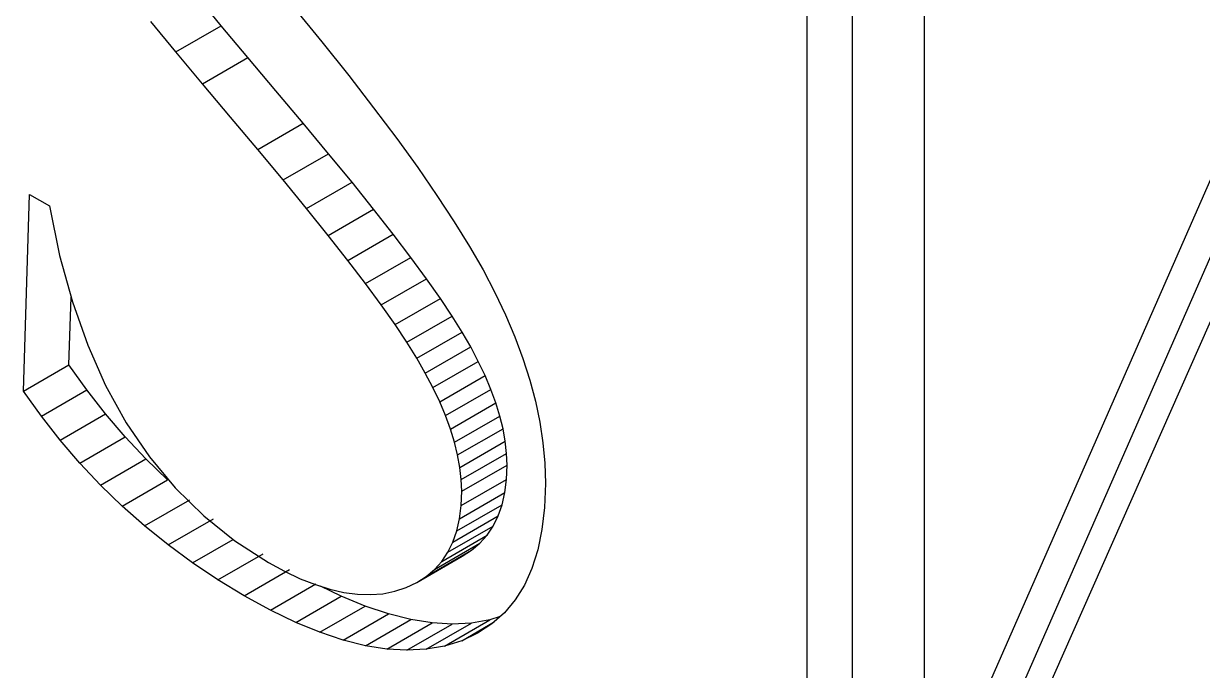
# Model space of a CAD drawing. Header units: millimetres. Extents: x -105 to 105, y -148 to 148.
# Drawn here: x 51.435 to 53.272, y -46.487 to -45.479 of the extents above; entities that cross this region are included whole.
import ezdxf

# ---------------------------------------------------------------- set-up
doc = ezdxf.new("R2010")
doc.units = ezdxf.units.MM
doc.layers.get('0').update_dxf_attribs({"lineweight": 18})

msp = doc.modelspace()

# ---------------------------------------------------------------- linework, layer by layer
at = {"color": 7, "lineweight": 30, "ltscale": 0.031066}
msp.add_line((52.7268, -46.5761), (52.7268, -45.3334), dxfattribs=at)
at = {"color": 7, "lineweight": 30, "ltscale": 0.031065}
msp.add_line((52.6561, -46.6169), (52.6561, -45.3743), dxfattribs=at)
at = {"color": 7, "lineweight": 30, "ltscale": 0.001535}
msp.add_line((51.7433, -45.4824), (51.7045, -45.4348), dxfattribs=at)
at = {"color": 7, "lineweight": 30, "ltscale": 0.001766}
msp.add_line((51.8553, -45.4531), (51.9001, -45.5077), dxfattribs=at)
at = {"color": 7, "lineweight": 30, "ltscale": 0.031955}
msp.add_line((52.8386, -45.4605), (52.8386, -46.7387), dxfattribs=at)
at = {"color": 7, "lineweight": 30, "ltscale": 0.001536}
msp.add_line((51.6726, -45.5233), (51.6338, -45.4757), dxfattribs=at)
at = {"color": 7, "lineweight": 30, "ltscale": 0.002041}
for p, q in [((51.6726, -45.5233), (51.7433, -45.4824)), ((51.8003, -45.675), (51.871, -45.6342)), ((51.8398, -45.7225), (51.9106, -45.6817)), ((51.8764, -45.7672), (51.9471, -45.7263)), ((51.91, -45.809), (51.9807, -45.7682)), ((51.9405, -45.848), (52.0112, -45.8071)), ((51.968, -45.8841), (52.0387, -45.8433)), ((51.9926, -45.9174), (52.0633, -45.8766)), ((52.0141, -45.9479), (52.0848, -45.9071)), ((52.0326, -45.9756), (52.1033, -45.9347)), ((52.0481, -46.0004), (52.1188, -45.9596)), ((52.0613, -46.0235), (52.1321, -45.9827)), ((51.4353, -46.0517), (51.506, -46.0109)), ((52.0732, -46.0461), (52.1439, -46.0053)), ((52.0837, -46.0682), (52.1544, -46.0274)), ((51.4631, -46.0906), (51.5338, -46.0498)), ((52.0928, -46.0897), (52.1635, -46.0489)), ((51.4923, -46.128), (51.563, -46.0871)), ((52.1005, -46.1107), (52.1712, -46.0699)), ((52.1068, -46.1312), (52.1775, -46.0904)), ((51.523, -46.1637), (51.5937, -46.1229)), ((52.1117, -46.1511), (52.1824, -46.1103)), ((52.1152, -46.1705), (52.1859, -46.1297)), ((51.5552, -46.198), (51.6259, -46.1571)), ((52.1173, -46.1894), (52.188, -46.1486)), ((52.118, -46.2077), (52.1887, -46.1669)), ((51.5888, -46.2306), (51.6595, -46.1898)), ((52.1171, -46.2299), (52.1878, -46.1891)), ((52.1145, -46.2505), (52.1852, -46.2097)), ((51.6239, -46.2617), (51.6946, -46.2209)), ((52.1102, -46.2695), (52.1809, -46.2286)), ((51.6605, -46.2913), (51.7312, -46.2505)), ((52.1041, -46.2869), (52.1748, -46.246)), ((52.0963, -46.3027), (52.1671, -46.2618)), ((52.0756, -46.3294), (52.1463, -46.2886)), ((52.0868, -46.3168), (52.1575, -46.276)), ((51.738, -46.3457), (51.8088, -46.3049)), ((52.0626, -46.3404), (52.1333, -46.2996)), ((52.0479, -46.3498), (52.1186, -46.309)), ((51.779, -46.3706), (51.8497, -46.3297)), ((51.82, -46.3929), (51.8907, -46.3521)), ((51.8593, -46.4119), (51.93, -46.3711)), ((51.8971, -46.4274), (51.9678, -46.3866)), ((51.9334, -46.4395), (52.0041, -46.3987)), ((51.9681, -46.4482), (52.0388, -46.4074)), ((52.0012, -46.4535), (52.0719, -46.4127)), ((52.0327, -46.4553), (52.1034, -46.4145)), ((52.0627, -46.4538), (52.1334, -46.4129)), ((52.0911, -46.4488), (52.1618, -46.408))]:
    msp.add_line(p, q, dxfattribs=at)
at = {"color": 7, "lineweight": 30, "ltscale": 0.001615}
for p, q in [((51.7846, -45.5321), (51.7433, -45.4824)), ((51.7139, -45.5729), (51.6726, -45.5233))]:
    msp.add_line(p, q, dxfattribs=at)
at = {"color": 7, "lineweight": 30, "ltscale": 0.001675}
msp.add_line((51.9001, -45.5077), (51.9419, -45.56), dxfattribs=at)
at = {"color": 7, "lineweight": 30, "ltscale": 0.002042}
msp.add_line((51.7139, -45.5729), (51.7846, -45.5321), dxfattribs=at)
at = {"color": 7, "lineweight": 30, "ltscale": 0.001695}
for p, q in [((51.8284, -45.5839), (51.7846, -45.5321)), ((51.7577, -45.6247), (51.7139, -45.5729))]:
    msp.add_line(p, q, dxfattribs=at)
at = {"color": 7, "lineweight": 30, "ltscale": 0.033029}
msp.add_line((52.8386, -46.7387), (53.3695, -45.5289), dxfattribs=at)
at = {"color": 7, "lineweight": 30, "ltscale": 0.001584}
msp.add_line((51.9419, -45.56), (51.9808, -45.6101), dxfattribs=at)
at = {"color": 7, "lineweight": 30, "ltscale": 0.001648}
for p, q in [((51.871, -45.6342), (51.8284, -45.5839)), ((51.8003, -45.675), (51.7577, -45.6247))]:
    msp.add_line(p, q, dxfattribs=at)
at = {"color": 7, "lineweight": 30, "ltscale": 0.030004}
msp.add_line((52.9093, -46.6979), (53.3916, -45.5989), dxfattribs=at)
at = {"color": 7, "lineweight": 30, "ltscale": 0.001494}
msp.add_line((51.9808, -45.6101), (52.0167, -45.6579), dxfattribs=at)
at = {"color": 7, "lineweight": 30, "ltscale": 0.001545}
for p, q in [((51.9106, -45.6817), (51.871, -45.6342)), ((51.8398, -45.7225), (51.8003, -45.675))]:
    msp.add_line(p, q, dxfattribs=at)
at = {"color": 7, "lineweight": 30, "ltscale": 0.001404}
msp.add_line((52.0167, -45.6579), (52.0495, -45.7034), dxfattribs=at)
at = {"color": 7, "lineweight": 30, "ltscale": 0.001443}
for p, q in [((51.9471, -45.7263), (51.9106, -45.6817)), ((51.8764, -45.7672), (51.8398, -45.7225))]:
    msp.add_line(p, q, dxfattribs=at)
at = {"color": 7, "lineweight": 30, "ltscale": 0.001315}
msp.add_line((52.0495, -45.7034), (52.0794, -45.7467), dxfattribs=at)
at = {"color": 7, "lineweight": 30, "ltscale": 0.00134}
msp.add_line((51.9807, -45.7682), (51.9471, -45.7263), dxfattribs=at)
at = {"color": 7, "lineweight": 30, "ltscale": 0.007668}
msp.add_line((51.4353, -46.0517), (51.4448, -45.7451), dxfattribs=at)
at = {"color": 7, "lineweight": 30, "ltscale": 0.000889399}
msp.add_line((51.4448, -45.7451), (51.4756, -45.7629), dxfattribs=at)
at = {"color": 7, "lineweight": 30, "ltscale": 0.001226}
msp.add_line((52.0794, -45.7467), (52.1063, -45.7877), dxfattribs=at)
at = {"color": 7, "lineweight": 30, "ltscale": 0.001971}
msp.add_line((51.4756, -45.7629), (51.4914, -45.8402), dxfattribs=at)
at = {"color": 7, "lineweight": 30, "ltscale": 0.001341}
msp.add_line((51.91, -45.809), (51.8764, -45.7672), dxfattribs=at)
at = {"color": 7, "lineweight": 30, "ltscale": 0.001238}
for p, q in [((52.0112, -45.8071), (51.9807, -45.7682)), ((51.9405, -45.848), (51.91, -45.809))]:
    msp.add_line(p, q, dxfattribs=at)
at = {"color": 7, "lineweight": 30, "ltscale": 0.001138}
msp.add_line((52.1063, -45.7877), (52.1302, -45.8264), dxfattribs=at)
at = {"color": 7, "lineweight": 30, "ltscale": 0.001136}
for p, q in [((52.0387, -45.8433), (52.0112, -45.8071)), ((51.968, -45.8841), (51.9405, -45.848))]:
    msp.add_line(p, q, dxfattribs=at)
at = {"color": 7, "lineweight": 30, "ltscale": 0.00105}
msp.add_line((52.1302, -45.8264), (52.1512, -45.8628), dxfattribs=at)
at = {"color": 7, "lineweight": 30, "ltscale": 0.001877}
msp.add_line((51.4914, -45.8402), (51.5113, -45.9126), dxfattribs=at)
at = {"color": 7, "lineweight": 30, "ltscale": 0.001034}
msp.add_line((52.0633, -45.8766), (52.0387, -45.8433), dxfattribs=at)
at = {"color": 7, "lineweight": 30, "ltscale": 0.000991726}
msp.add_line((52.1512, -45.8628), (52.1696, -45.8979), dxfattribs=at)
at = {"color": 7, "lineweight": 30, "ltscale": 0.001035}
msp.add_line((51.9926, -45.9174), (51.968, -45.8841), dxfattribs=at)
at = {"color": 7, "lineweight": 30, "ltscale": 0.000932636}
for p, q in [((52.0848, -45.9071), (52.0633, -45.8766)), ((52.0141, -45.9479), (51.9926, -45.9174))]:
    msp.add_line(p, q, dxfattribs=at)
at = {"color": 7, "lineweight": 30, "ltscale": 0.02956}
msp.add_line((53.3126, -45.8793), (52.8338, -46.9604), dxfattribs=at)
at = {"color": 7, "lineweight": 30, "ltscale": 0.000960817}
msp.add_line((52.1696, -45.8979), (52.1861, -45.9326), dxfattribs=at)
at = {"color": 7, "lineweight": 30, "ltscale": 0.002638}
msp.add_line((51.506, -46.0109), (51.5093, -45.9054), dxfattribs=at)
at = {"color": 7, "lineweight": 30, "ltscale": 0.001793}
msp.add_line((51.5113, -45.9126), (51.5352, -45.9802), dxfattribs=at)
at = {"color": 7, "lineweight": 30, "ltscale": 0.000831806}
for p, q in [((52.1033, -45.9347), (52.0848, -45.9071)), ((52.0326, -45.9756), (52.0141, -45.9479))]:
    msp.add_line(p, q, dxfattribs=at)
at = {"color": 7, "lineweight": 30, "ltscale": 0.000731523}
msp.add_line((52.1188, -45.9596), (52.1033, -45.9347), dxfattribs=at)
at = {"color": 7, "lineweight": 30, "ltscale": 0.000931165}
msp.add_line((52.1861, -45.9326), (52.2007, -45.9669), dxfattribs=at)
at = {"color": 7, "lineweight": 30, "ltscale": 0.000731199}
msp.add_line((52.0481, -46.0004), (52.0326, -45.9756), dxfattribs=at)
at = {"color": 7, "lineweight": 30, "ltscale": 0.000666961}
for p, q in [((52.1321, -45.9827), (52.1188, -45.9596)), ((52.0613, -46.0235), (52.0481, -46.0004))]:
    msp.add_line(p, q, dxfattribs=at)
at = {"color": 7, "lineweight": 30, "ltscale": 0.000903849}
msp.add_line((52.2007, -45.9669), (52.2134, -46.0008), dxfattribs=at)
at = {"color": 7, "lineweight": 30, "ltscale": 0.001719}
msp.add_line((51.5352, -45.9802), (51.5632, -46.043), dxfattribs=at)
at = {"color": 7, "lineweight": 30, "ltscale": 0.000638344}
msp.add_line((52.1439, -46.0053), (52.1321, -45.9827), dxfattribs=at)
at = {"color": 7, "lineweight": 30, "ltscale": 0.001195}
for p, q in [((51.5338, -46.0498), (51.506, -46.0109)), ((51.4631, -46.0906), (51.4353, -46.0517))]:
    msp.add_line(p, q, dxfattribs=at)
at = {"color": 7, "lineweight": 30, "ltscale": 0.000610695}
for p, q in [((52.1544, -46.0274), (52.1439, -46.0053)), ((52.0837, -46.0682), (52.0732, -46.0461))]:
    msp.add_line(p, q, dxfattribs=at)
at = {"color": 7, "lineweight": 30, "ltscale": 0.000878147}
msp.add_line((52.2134, -46.0008), (52.224, -46.0343), dxfattribs=at)
at = {"color": 7, "lineweight": 30, "ltscale": 0.000638682}
msp.add_line((52.0732, -46.0461), (52.0613, -46.0235), dxfattribs=at)
at = {"color": 7, "lineweight": 30, "ltscale": 0.000584301}
for p, q in [((52.1635, -46.0489), (52.1544, -46.0274)), ((52.0928, -46.0897), (52.0837, -46.0682))]:
    msp.add_line(p, q, dxfattribs=at)
at = {"color": 7, "lineweight": 30, "ltscale": 0.001185}
msp.add_line((51.563, -46.0871), (51.5338, -46.0498), dxfattribs=at)
at = {"color": 7, "lineweight": 30, "ltscale": 0.001656}
msp.add_line((51.5632, -46.043), (51.5953, -46.101), dxfattribs=at)
at = {"color": 7, "lineweight": 30, "ltscale": 0.000559363}
msp.add_line((52.1712, -46.0699), (52.1635, -46.0489), dxfattribs=at)
at = {"color": 7, "lineweight": 30, "ltscale": 0.000854784}
msp.add_line((52.224, -46.0343), (52.2328, -46.0673), dxfattribs=at)
at = {"color": 7, "lineweight": 30, "ltscale": 0.000833435}
msp.add_line((52.2328, -46.0673), (52.2396, -46.0999), dxfattribs=at)
at = {"color": 7, "lineweight": 30, "ltscale": 0.001179}
for p, q in [((51.5937, -46.1229), (51.563, -46.0871)), ((51.523, -46.1637), (51.4923, -46.128))]:
    msp.add_line(p, q, dxfattribs=at)
at = {"color": 7, "lineweight": 30, "ltscale": 0.00053515}
for p, q in [((52.1775, -46.0904), (52.1712, -46.0699)), ((52.1068, -46.1312), (52.1005, -46.1107))]:
    msp.add_line(p, q, dxfattribs=at)
at = {"color": 7, "lineweight": 30, "ltscale": 0.001186}
msp.add_line((51.4923, -46.128), (51.4631, -46.0906), dxfattribs=at)
at = {"color": 7, "lineweight": 30, "ltscale": 0.001608}
msp.add_line((51.5953, -46.101), (51.6315, -46.1541), dxfattribs=at)
at = {"color": 7, "lineweight": 30, "ltscale": 0.000559005}
msp.add_line((52.1005, -46.1107), (52.0928, -46.0897), dxfattribs=at)
at = {"color": 7, "lineweight": 30, "ltscale": 0.000513398}
for p, q in [((52.1824, -46.1103), (52.1775, -46.0904)), ((52.1117, -46.1511), (52.1068, -46.1312))]:
    msp.add_line(p, q, dxfattribs=at)
at = {"color": 7, "lineweight": 30, "ltscale": 0.000814802}
msp.add_line((52.2396, -46.0999), (52.2445, -46.1322), dxfattribs=at)
at = {"color": 7, "lineweight": 30, "ltscale": 0.001174}
for p, q in [((51.6259, -46.1571), (51.5937, -46.1229)), ((51.5552, -46.198), (51.523, -46.1637))]:
    msp.add_line(p, q, dxfattribs=at)
at = {"color": 7, "lineweight": 30, "ltscale": 0.000492655}
for p, q in [((52.1859, -46.1297), (52.1824, -46.1103)), ((52.1152, -46.1705), (52.1117, -46.1511))]:
    msp.add_line(p, q, dxfattribs=at)
at = {"color": 7, "lineweight": 30, "ltscale": 0.000474426}
for p, q in [((52.188, -46.1486), (52.1859, -46.1297)), ((52.1173, -46.1894), (52.1152, -46.1705))]:
    msp.add_line(p, q, dxfattribs=at)
at = {"color": 7, "lineweight": 30, "ltscale": 0.000798695}
msp.add_line((52.2445, -46.1322), (52.2474, -46.164), dxfattribs=at)
at = {"color": 7, "lineweight": 30, "ltscale": 0.001172}
for p, q in [((51.6595, -46.1898), (51.6259, -46.1571)), ((51.5888, -46.2306), (51.5552, -46.198))]:
    msp.add_line(p, q, dxfattribs=at)
at = {"color": 7, "lineweight": 30, "ltscale": 0.001573}
msp.add_line((51.6315, -46.1541), (51.6717, -46.2025), dxfattribs=at)
at = {"color": 7, "lineweight": 30, "ltscale": 0.000458481}
msp.add_line((52.1887, -46.1669), (52.188, -46.1486), dxfattribs=at)
at = {"color": 7, "lineweight": 30, "ltscale": 0.000555464}
msp.add_line((52.1878, -46.1891), (52.1887, -46.1669), dxfattribs=at)
at = {"color": 7, "lineweight": 30, "ltscale": 0.000785825}
msp.add_line((52.2474, -46.164), (52.2484, -46.1954), dxfattribs=at)
at = {"color": 7, "lineweight": 30, "ltscale": 0.000458862}
msp.add_line((52.118, -46.2077), (52.1173, -46.1894), dxfattribs=at)
at = {"color": 7, "lineweight": 30, "ltscale": 0.000518673}
msp.add_line((52.1852, -46.2097), (52.1878, -46.1891), dxfattribs=at)
at = {"color": 7, "lineweight": 30, "ltscale": 0.00093632}
msp.add_line((52.2484, -46.1954), (52.247, -46.2328), dxfattribs=at)
at = {"color": 7, "lineweight": 30, "ltscale": 0.001553}
msp.add_line((51.6717, -46.2025), (51.7161, -46.246), dxfattribs=at)
at = {"color": 7, "lineweight": 30, "ltscale": 0.000555083}
msp.add_line((52.1171, -46.2299), (52.118, -46.2077), dxfattribs=at)
at = {"color": 7, "lineweight": 30, "ltscale": 0.000486758}
for p, q in [((52.1809, -46.2286), (52.1852, -46.2097)), ((52.1102, -46.2695), (52.1145, -46.2505))]:
    msp.add_line(p, q, dxfattribs=at)
at = {"color": 7, "lineweight": 30, "ltscale": 0.001173}
msp.add_line((51.6239, -46.2617), (51.5888, -46.2306), dxfattribs=at)
at = {"color": 7, "lineweight": 30, "ltscale": 0.000519051}
msp.add_line((52.1145, -46.2505), (52.1171, -46.2299), dxfattribs=at)
at = {"color": 7, "lineweight": 30, "ltscale": 0.000460491}
for p, q in [((52.1748, -46.246), (52.1809, -46.2286)), ((52.1041, -46.2869), (52.1102, -46.2695))]:
    msp.add_line(p, q, dxfattribs=at)
at = {"color": 7, "lineweight": 30, "ltscale": 0.000869151}
msp.add_line((52.247, -46.2328), (52.2431, -46.2674), dxfattribs=at)
at = {"color": 7, "lineweight": 30, "ltscale": 0.001549}
msp.add_line((51.7161, -46.246), (51.7645, -46.2847), dxfattribs=at)
at = {"color": 7, "lineweight": 30, "ltscale": 0.000439809}
for p, q in [((52.1671, -46.2618), (52.1748, -46.246)), ((52.0963, -46.3027), (52.1041, -46.2869))]:
    msp.add_line(p, q, dxfattribs=at)
at = {"color": 7, "lineweight": 30, "ltscale": 0.001175}
msp.add_line((51.6605, -46.2913), (51.6239, -46.2617), dxfattribs=at)
at = {"color": 7, "lineweight": 30, "ltscale": 0.000427225}
for p, q in [((52.1575, -46.276), (52.1671, -46.2618)), ((52.0868, -46.3168), (52.0963, -46.3027))]:
    msp.add_line(p, q, dxfattribs=at)
at = {"color": 7, "lineweight": 30, "ltscale": 0.000808883}
msp.add_line((52.2431, -46.2674), (52.2366, -46.2991), dxfattribs=at)
at = {"color": 7, "lineweight": 30, "ltscale": 0.001831}
msp.add_line((51.6985, -46.3193), (51.7619, -46.2827), dxfattribs=at)
at = {"color": 7, "lineweight": 30, "ltscale": 0.001562}
msp.add_line((51.7645, -46.2847), (51.8169, -46.3186), dxfattribs=at)
at = {"color": 7, "lineweight": 30, "ltscale": 0.000424694}
msp.add_line((52.1333, -46.2996), (52.1463, -46.2886), dxfattribs=at)
at = {"color": 7, "lineweight": 30, "ltscale": 0.000422002}
msp.add_line((52.1463, -46.2886), (52.1575, -46.276), dxfattribs=at)
at = {"color": 7, "lineweight": 30, "ltscale": 0.001181}
msp.add_line((51.6985, -46.3193), (51.6605, -46.2913), dxfattribs=at)
at = {"color": 7, "lineweight": 30, "ltscale": 0.000436199}
for p, q in [((52.1186, -46.309), (52.1333, -46.2996)), ((52.0479, -46.3498), (52.0626, -46.3404))]:
    msp.add_line(p, q, dxfattribs=at)
at = {"color": 7, "lineweight": 30, "ltscale": 0.000755478}
msp.add_line((52.2366, -46.2991), (52.2275, -46.3279), dxfattribs=at)
at = {"color": 7, "lineweight": 30, "ltscale": 0.001189}
msp.add_line((51.738, -46.3457), (51.6985, -46.3193), dxfattribs=at)
at = {"color": 7, "lineweight": 30, "ltscale": 0.000716423}
msp.add_line((51.8169, -46.3186), (51.8421, -46.3323), dxfattribs=at)
at = {"color": 7, "lineweight": 30, "ltscale": 0.000421717}
msp.add_line((52.0756, -46.3294), (52.0868, -46.3168), dxfattribs=at)
at = {"color": 7, "lineweight": 30, "ltscale": 0.000673857}
msp.add_line((51.8421, -46.3323), (51.8665, -46.3438), dxfattribs=at)
at = {"color": 7, "lineweight": 30, "ltscale": 0.000632861}
msp.add_line((51.8665, -46.3438), (51.89, -46.3531), dxfattribs=at)
at = {"color": 7, "lineweight": 30, "ltscale": 0.000424941}
msp.add_line((52.0626, -46.3404), (52.0756, -46.3294), dxfattribs=at)
at = {"color": 7, "lineweight": 30, "ltscale": 0.000711572}
msp.add_line((52.2275, -46.3279), (52.2157, -46.3538), dxfattribs=at)
at = {"color": 7, "lineweight": 30, "ltscale": 0.001199}
msp.add_line((51.779, -46.3706), (51.738, -46.3457), dxfattribs=at)
at = {"color": 7, "lineweight": 30, "ltscale": 0.000594791}
msp.add_line((51.89, -46.3531), (51.9127, -46.3603), dxfattribs=at)
at = {"color": 7, "lineweight": 30, "ltscale": 0.000891647}
msp.add_line((51.93, -46.3711), (51.8979, -46.3556), dxfattribs=at)
at = {"color": 7, "lineweight": 30, "ltscale": 0.000560698}
msp.add_line((51.9127, -46.3603), (51.9346, -46.3653), dxfattribs=at)
at = {"color": 7, "lineweight": 30, "ltscale": 0.000467085}
msp.add_line((52.0137, -46.3635), (52.0315, -46.3576), dxfattribs=at)
at = {"color": 7, "lineweight": 30, "ltscale": 0.000454578}
msp.add_line((52.0315, -46.3576), (52.0479, -46.3498), dxfattribs=at)
at = {"color": 7, "lineweight": 30, "ltscale": 0.000678635}
msp.add_line((52.2157, -46.3538), (52.2014, -46.3769), dxfattribs=at)
at = {"color": 7, "lineweight": 30, "ltscale": 0.001166}
msp.add_line((51.82, -46.3929), (51.779, -46.3706), dxfattribs=at)
at = {"color": 7, "lineweight": 30, "ltscale": 0.001022}
for p, q in [((51.9678, -46.3866), (51.93, -46.3711)), ((51.8971, -46.4274), (51.8593, -46.4119))]:
    msp.add_line(p, q, dxfattribs=at)
at = {"color": 7, "lineweight": 30, "ltscale": 0.000530759}
msp.add_line((51.9346, -46.3653), (51.9556, -46.3681), dxfattribs=at)
at = {"color": 7, "lineweight": 30, "ltscale": 0.000505308}
msp.add_line((51.9556, -46.3681), (51.9758, -46.3687), dxfattribs=at)
at = {"color": 7, "lineweight": 30, "ltscale": 0.000485996}
msp.add_line((51.9758, -46.3687), (51.9952, -46.3672), dxfattribs=at)
at = {"color": 7, "lineweight": 30, "ltscale": 0.000472665}
msp.add_line((51.9952, -46.3672), (52.0137, -46.3635), dxfattribs=at)
at = {"color": 7, "lineweight": 30, "ltscale": 0.000659032}
msp.add_line((52.2014, -46.3769), (52.1845, -46.397), dxfattribs=at)
at = {"color": 7, "lineweight": 30, "ltscale": 0.001092}
msp.add_line((51.8593, -46.4119), (51.82, -46.3929), dxfattribs=at)
at = {"color": 7, "lineweight": 30, "ltscale": 0.000955159}
msp.add_line((52.0041, -46.3987), (51.9678, -46.3866), dxfattribs=at)
at = {"color": 7, "lineweight": 30, "ltscale": 0.000893928}
msp.add_line((52.0388, -46.4074), (52.0041, -46.3987), dxfattribs=at)
at = {"color": 7, "lineweight": 30, "ltscale": 0.000653166}
msp.add_line((52.1845, -46.397), (52.1649, -46.4144), dxfattribs=at)
at = {"color": 7, "lineweight": 30, "ltscale": 0.000838186}
msp.add_line((52.0719, -46.4127), (52.0388, -46.4074), dxfattribs=at)
at = {"color": 7, "lineweight": 30, "ltscale": 0.000790229}
for p, q in [((52.1034, -46.4145), (52.0719, -46.4127)), ((52.0327, -46.4553), (52.0012, -46.4535))]:
    msp.add_line(p, q, dxfattribs=at)
at = {"color": 7, "lineweight": 30, "ltscale": 0.000750617}
for p, q in [((52.1334, -46.4129), (52.1034, -46.4145)), ((52.0627, -46.4538), (52.0327, -46.4553))]:
    msp.add_line(p, q, dxfattribs=at)
at = {"color": 7, "lineweight": 30, "ltscale": 0.001457}
msp.add_line((52.118, -46.4404), (52.1685, -46.4112), dxfattribs=at)
at = {"color": 7, "lineweight": 30, "ltscale": 0.000721543}
msp.add_line((52.1618, -46.408), (52.1334, -46.4129), dxfattribs=at)
at = {"color": 7, "lineweight": 30, "ltscale": 0.000661079}
msp.add_line((52.1649, -46.4144), (52.1428, -46.4288), dxfattribs=at)
at = {"color": 7, "lineweight": 30, "ltscale": 0.000418175}
msp.add_line((52.1778, -46.4029), (52.1618, -46.408), dxfattribs=at)
at = {"color": 7, "lineweight": 30, "ltscale": 0.00095528}
msp.add_line((51.9334, -46.4395), (51.8971, -46.4274), dxfattribs=at)
at = {"color": 7, "lineweight": 30, "ltscale": 0.00068332}
msp.add_line((52.1428, -46.4288), (52.118, -46.4404), dxfattribs=at)
at = {"color": 7, "lineweight": 30, "ltscale": 0.000893836}
msp.add_line((51.9681, -46.4482), (51.9334, -46.4395), dxfattribs=at)
at = {"color": 7, "lineweight": 30, "ltscale": 0.000838246}
msp.add_line((52.0012, -46.4535), (51.9681, -46.4482), dxfattribs=at)
at = {"color": 7, "lineweight": 30, "ltscale": 0.000721609}
msp.add_line((52.0911, -46.4488), (52.0627, -46.4538), dxfattribs=at)
at = {"color": 7, "lineweight": 30, "ltscale": 0.00070352}
msp.add_line((52.118, -46.4404), (52.0911, -46.4488), dxfattribs=at)

doc.saveas('drawing.dxf')
